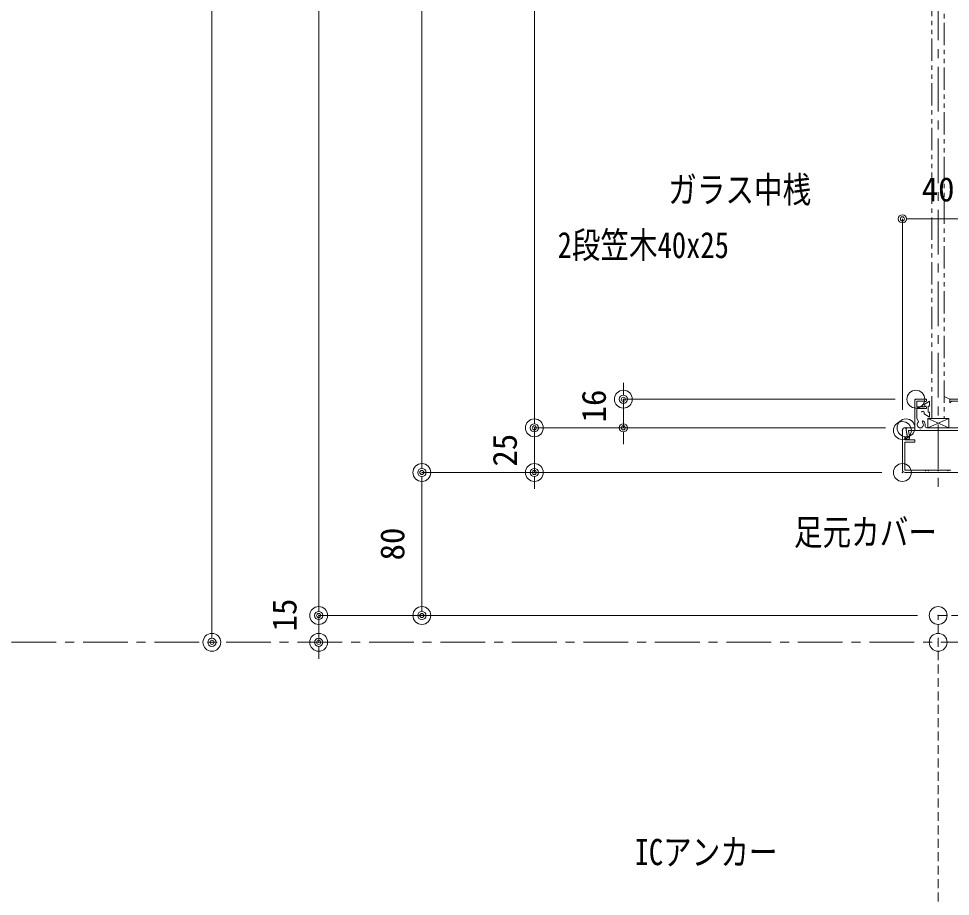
# Model space of a CAD drawing. Units: millimetres, scale not verified. Extents: x -3554 to 3554, y -1188 to 1188.
# Drawn here: x 1233 to 1755, y -631 to -140 of the extents above; entities that cross this region are included whole.
import ezdxf
from ezdxf.enums import TextEntityAlignment as Align

# ---------------------------------------------------------------- set-up
doc = ezdxf.new("R2010")
doc.units = ezdxf.units.MM
doc.header["$LTSCALE"] = 20
doc.header["$PDMODE"] = 32
doc.header["$PDSIZE"] = 10
for name, pattern in [('USER1', [2, 1.25, -0.25, 0.25, -0.25]), ('USER2', [1.25, 0.625, -0.125, 0.125, -0.125, 0.125, -0.125]), ('USER3', [0.375, 0.25, -0.125])]:
    doc.linetypes.add(name, pattern=pattern)
for name, color, linetype, lineweight in [('0-0_0', 7, 'Continuous', 18), ('0-1_DEFPOINTS', 7, 'Continuous', 18), ('0-3_アンカー', 4, 'Continuous', 18), ('0-5_6ﾊｯﾁﾝｸﾞ', 4, 'Continuous', 18), ('0-7_3中心線', 2, 'USER1', 18), ('0-8_41ｱﾙﾐ', 6, 'Continuous', 18), ('0-9_1手摺寸法', 7, 'Continuous', 18), ('0-A_42ｱﾙﾐ部品', 6, 'Continuous', 18), ('0-C_2a', 1, 'USER2', 18), ('0-F_KIJUN-A', 2, 'USER1', 18), ('1-1_2躯体隠れ', 6, 'USER3', 18), ('1-4_CYAN', 4, 'Continuous', 18)]:
    doc.layers.add(name, color=color, linetype=linetype, lineweight=lineweight)
doc.styles.add('ＭＳ ゴシック', font='')
doc.styles.get('ＭＳ ゴシック').set_extended_font_data('MS Gothic')

# ---------------------------------------------------------------- blocks, each defined once
blk = doc.blocks.new('_ORIGIN2')
at = {"layer": '0-0_0'}
blk.add_line((-0.5, 0), (-1, 0), dxfattribs=at)
for radius in [0.5, 0.25]:
    blk.add_circle((0, 0), radius, dxfattribs=at)
blk = doc.blocks.new('D116')
at = {"layer": '0-1_DEFPOINTS'}
for p in [(3472.94, 30.05), (3741.79, 30.05)]:
    blk.add_point(p, dxfattribs=at)
at = {"layer": '0-9_1手摺寸法'}
for p, q in [((3472.94, 910.45), (3472.94, 34.65)), ((3730.29, 30.05), (3472.94, 30.05))]:
    blk.add_line(p, q, dxfattribs=at)
at = {"layer": '0-9_1手摺寸法', "xscale": 4.6, "yscale": 4.6, "rotation": 270}
blk.add_blockref('_ORIGIN2', (3472.94, 30.05), dxfattribs=at)
blk = doc.blocks.new('D117')
at = {"layer": '0-1_DEFPOINTS'}
for p in [(3535.87, 55.05), (3743.83, 55.05)]:
    blk.add_point(p, dxfattribs=at)
at = {"layer": '0-9_1手摺寸法'}
for p, q in [((3535.87, 885.45), (3535.87, 59.65)), ((3732.33, 55.05), (3535.87, 55.05))]:
    blk.add_line(p, q, dxfattribs=at)
at = {"layer": '0-9_1手摺寸法', "xscale": 4.6, "yscale": 4.6, "rotation": 270}
blk.add_blockref('_ORIGIN2', (3535.87, 55.05), dxfattribs=at)
blk = doc.blocks.new('D118')
at = {"layer": '0-1_DEFPOINTS'}
for p in [(3355.46, -64.95), (3761.79, -64.95)]:
    blk.add_point(p, dxfattribs=at)
at = {"layer": '0-9_1手摺寸法'}
blk.add_line((3355.46, 1045.45), (3355.46, -60.35), dxfattribs=at)
at = {"layer": '0-9_1手摺寸法', "xscale": 4.6, "yscale": 4.6, "rotation": 270}
blk.add_blockref('_ORIGIN2', (3355.46, -64.95), dxfattribs=at)
blk = doc.blocks.new('D119')
at = {"layer": '0-1_DEFPOINTS'}
for p in [(3415.22, -49.95), (3761.79, -49.95)]:
    blk.add_point(p, dxfattribs=at)
at = {"layer": '0-9_1手摺寸法'}
for p, q in [((3415.22, 1045.45), (3415.22, -45.35)), ((3750.29, -49.95), (3415.22, -49.95))]:
    blk.add_line(p, q, dxfattribs=at)
at = {"layer": '0-9_1手摺寸法', "xscale": 4.6, "yscale": 4.6, "rotation": 270}
blk.add_blockref('_ORIGIN2', (3415.22, -49.95), dxfattribs=at)
blk = doc.blocks.new('D120')
at = {"layer": '0-1_DEFPOINTS'}
for p in [(3761.79, -49.95), (3415.22, -64.95), (3761.79, -64.95)]:
    blk.add_point(p, dxfattribs=at)
at = {"layer": '0-9_1手摺寸法'}
for p, q in [((3415.22, -45.35), (3415.22, -40.75)), ((3750.29, -49.95), (3415.22, -49.95)), ((3415.22, -49.95), (3415.22, -64.95)), ((3415.22, -69.55), (3415.22, -74.15))]:
    blk.add_line(p, q, dxfattribs=at)
at = {"layer": '0-9_1手摺寸法', "xscale": 4.6, "yscale": 4.6}
for p, rotation in [((3415.22, -49.95), 270), ((3415.22, -64.95), 90)]:
    blk.add_blockref('_ORIGIN2', p, dxfattribs=dict(at, rotation=rotation))
at = {"layer": '0-9_1手摺寸法', "style": 'ＭＳ ゴシック'}
blk.add_text('15', height=13.49, rotation=90, dxfattribs=at).set_placement((3406.84, -58.85), align=Align.BOTTOM_LEFT)
blk = doc.blocks.new('D121')
at = {"layer": '0-1_DEFPOINTS'}
for p in [(3741.79, 30.05), (3472.94, -49.95), (3761.79, -49.95)]:
    blk.add_point(p, dxfattribs=at)
at = {"layer": '0-9_1手摺寸法'}
for p, q in [((3730.29, 30.05), (3472.94, 30.05)), ((3472.94, 25.45), (3472.94, -45.35)), ((3750.29, -49.95), (3472.94, -49.95))]:
    blk.add_line(p, q, dxfattribs=at)
at = {"layer": '0-9_1手摺寸法', "xscale": 4.6, "yscale": 4.6}
for p, rotation in [((3472.94, 30.05), 90), ((3472.94, -49.95), 270)]:
    blk.add_blockref('_ORIGIN2', p, dxfattribs=dict(at, rotation=rotation))
at = {"layer": '0-9_1手摺寸法', "style": 'ＭＳ ゴシック'}
blk.add_text('80', height=13.49, rotation=90, dxfattribs=at).set_placement((3467.19, -19.15), align=Align.BOTTOM_LEFT)
blk = doc.blocks.new('D123')
at = {"layer": '0-1_DEFPOINTS'}
for p in [(3743.83, 55.05), (3535.87, 30.05), (3741.79, 30.05)]:
    blk.add_point(p, dxfattribs=at)
at = {"layer": '0-9_1手摺寸法'}
for p, q in [((3535.87, 59.65), (3535.87, 64.25)), ((3732.33, 55.05), (3535.87, 55.05)), ((3535.87, 55.05), (3535.87, 30.05)), ((3730.29, 30.05), (3535.87, 30.05)), ((3535.87, 25.45), (3535.87, 20.85))]:
    blk.add_line(p, q, dxfattribs=at)
at = {"layer": '0-9_1手摺寸法', "xscale": 4.6, "yscale": 4.6}
for p, rotation in [((3535.87, 55.05), 270), ((3535.87, 30.05), 90)]:
    blk.add_blockref('_ORIGIN2', p, dxfattribs=dict(at, rotation=rotation))
at = {"layer": '0-9_1手摺寸法', "style": 'ＭＳ ゴシック'}
blk.add_text('25', height=13.49, rotation=90, dxfattribs=at).set_placement((3530.12, 33.35), align=Align.BOTTOM_LEFT)
blk = doc.blocks.new('D133')
at = {"layer": '0-1_DEFPOINTS'}
for p in [(3585.67, 71.05), (3749.29, 71.05), (3743.83, 55.05)]:
    blk.add_point(p, dxfattribs=at)
at = {"layer": '0-9_1手摺寸法'}
for p, q in [((3585.67, 75.65), (3585.67, 80.25)), ((3737.79, 71.05), (3585.67, 71.05)), ((3585.67, 55.05), (3585.67, 71.05)), ((3732.33, 55.05), (3585.67, 55.05)), ((3585.67, 50.45), (3585.67, 45.85))]:
    blk.add_line(p, q, dxfattribs=at)
at = {"layer": '0-9_1手摺寸法', "xscale": 4.6, "yscale": 4.6}
for p, rotation in [((3585.67, 71.05), 270), ((3585.67, 55.05), 90)]:
    blk.add_blockref('_ORIGIN2', p, dxfattribs=dict(at, rotation=rotation))
at = {"layer": '0-9_1手摺寸法', "style": 'ＭＳ ゴシック'}
blk.add_text('16', height=13.49, rotation=90, dxfattribs=at).set_placement((3579.92, 58.08), align=Align.BOTTOM_LEFT)
blk = doc.blocks.new('D140')
at = {"layer": '0-1_DEFPOINTS'}
for p in [(3781.79, 171.97), (3741.79, 53.55), (3781.79, 53.55)]:
    blk.add_point(p, dxfattribs=at)
at = {"layer": '0-9_1手摺寸法'}
for p, q in [((3741.79, 65.05), (3741.79, 171.97)), ((3746.39, 171.97), (3777.19, 171.97)), ((3781.79, 65.05), (3781.79, 171.97))]:
    blk.add_line(p, q, dxfattribs=at)
at = {"layer": '0-9_1手摺寸法', "xscale": 4.6, "yscale": 4.6, "rotation": 180}
blk.add_blockref('_ORIGIN2', (3741.79, 171.97), dxfattribs=at)
at = {"layer": '0-9_1手摺寸法', "xscale": 4.6, "yscale": 4.6}
blk.add_blockref('_ORIGIN2', (3781.79, 171.97), dxfattribs=at)
at = {"layer": '0-9_1手摺寸法', "style": 'ＭＳ ゴシック'}
blk.add_text('40', height=13.49, dxfattribs=at).set_placement((3752.59, 177.72), align=Align.BOTTOM_LEFT)
blk = doc.blocks.new('A$C5B631ADA')
at = {"layer": '0-8_41ｱﾙﾐ'}
for p, q in [((1.25, 21), (0.2, 21)), ((0.3, 16.24), (1.25, 21)), ((1.77, 17.5), (2.48, 21.05)), ((35.13, 17.5), (34.42, 21.05)), ((36.6, 16.24), (35.65, 21)), ((35.65, 21), (36.7, 21)), ((5.45, 16), (0.49, 16)), ((18.45, 17.5), (1.77, 17.5)), ((5.45, 16), (5.45, 0.5)), ((6.45, 16), (6.45, 1)), ((6.45, 16), (24.78, 16)), ((18.45, 17.5), (28.15, 17.5)), ((18.45, 17.5), (28.15, 17.5)), ((28.28, 17.29), (28.15, 17.5)), ((31.45, 16), (31.45, 0.5)), ((31.45, 16), (36.41, 16)), ((29.52, 12.4), (30.45, 10.79)), ((30.45, 10.79), (30.45, 5.2)), ((11.95, 0), (5.95, 0)), ((10.95, 1), (6.45, 1)), ((11.95, 2), (10.95, 1)), ((11.95, 2), (11.95, 0)), ((30.45, 5.2), (24.95, 5.2)), ((24.95, 5.2), (24.95, 4.35)), ((24.95, 0.85), (24.95, 0)), ((30.95, 0), (24.95, 0)), ((30.45, 4.2), (25.93, 4.2)), ((30.45, 1), (25.93, 1)), ((30.45, 4.2), (30.45, 1))]:
    blk.add_line(p, q, dxfattribs=at)
blk.add_lwpolyline([(28.62, 17.29), (28.75, 17.5), (35.13, 17.5)], dxfattribs=at)
for centre in [(0.2, 21.2), (36.7, 21.2), (0.49, 16.2), (36.41, 16.2)]:
    blk.add_circle(centre, 0.2, dxfattribs=at)
for centre, radius, start, end in [((1.25, 21.25), 1.25, 350.9485, 183.8151), ((35.65, 21.25), 1.25, 356.1849, 189.0515), ((24.78, 15), 1, 348.463, 90), ((28.45, 14.25), 1.75, 312.7587, 227.1604), ((28.45, 17.4), 0.2, 212.3335, 327.6665), ((28.45, 14.25), 2.75, 168.463, 227.1604), ((26.92, 12.6), 0.5, 227.1604, 47.1604), ((29.98, 12.6), 0.5, 132.7587, 203.6206), ((5.95, 0.5), 0.5, 180, 270), ((25.45, 4.35), 0.5, 180, 342.5424), ((25.45, 0.85), 0.5, 17.4576, 180), ((30.95, 0.5), 0.5, 270, 0)]:
    blk.add_arc(centre, radius, start, end, dxfattribs=at)
blk = doc.blocks.new('A$C11FF1953')
at = {"layer": '0-3_アンカー'}
for p, q in [((4.57, 3.26), (3.8, 3.26)), ((3.8, 3.26), (3.8, -0.06)), ((4.57, -0.06), (3.8, -0.06))]:
    blk.add_line(p, q, dxfattribs=at)
at = {"layer": '0-5_6ﾊｯﾁﾝｸﾞ'}
for p, q in [((1.57, 4.2), (4.57, 6.1)), ((4.57, 6.1), (4.57, 3.26)), ((0.59, 3.2), (0, 3.2)), ((0.59, 0), (0, 0)), ((1.57, 4.2), (1.57, 3.35)), ((4.57, -0.06), (4.57, -2.9))]:
    blk.add_line(p, q, dxfattribs=at)
blk.add_lwpolyline([(1.57, -0.15), (1.57, -1), (4.57, -2.9)], dxfattribs=at)
for centre, start, end in [((1.07, 3.35), 197.4576, 0), ((1.07, -0.15), 0, 162.5424)]:
    blk.add_arc(centre, 0.5, start, end, dxfattribs=at)

msp = doc.modelspace()

# ---------------------------------------------------------------- linework, layer by layer
at = {"layer": '0-7_3中心線'}
msp.add_line((1747.91, 553.04), (1747.91, -406.89), dxfattribs=at)
at = {"layer": '0-8_41ｱﾙﾐ'}
msp.add_line((1729.21, -392.59), (1729.21, -376.89), dxfattribs=at)
at = {"layer": '0-9_1手摺寸法', "color": 3}
for p, q in [((1753.95, -363.61), (1742.06, -368.89)), ((1742.06, -363.61), (1753.95, -368.89))]:
    msp.add_line(p, q, dxfattribs=at)
msp.add_lwpolyline([(1742.06, -368.89), (1753.95, -368.89), (1753.95, -363.61), (1742.06, -363.61)], close=True, dxfattribs=at)
at = {"layer": '0-A_42ｱﾙﾐ部品'}
for p, q in [((1730.64, -373.53), (1729.74, -369.06)), ((1727.91, -392.39), (1727.91, -370.39)), ((1729.21, -373.89), (1730.34, -373.89)), ((1729.21, -375.69), (1729.21, -373.89)), ((1729.21, -375.69), (1734.91, -375.69)), ((1729.21, -376.89), (1734.91, -376.89)), ((1734.91, -376.89), (1734.91, -375.69)), ((1747.91, -393.89), (1729.41, -393.89)), ((1741.08, -392.8), (1741.21, -392.59)), ((1742.11, -392.59), (1741.21, -392.59)), ((1742.24, -392.8), (1742.11, -392.59)), ((1742.58, -392.8), (1742.71, -392.59)), ((1747.61, -392.59), (1742.71, -392.59)), ((1747.74, -392.8), (1747.61, -392.59)), ((1747.91, -393.89), (1766.41, -393.89)), ((1748.08, -392.8), (1748.21, -392.59)), ((1748.21, -392.59), (1753.11, -392.59)), ((1753.24, -392.8), (1753.11, -392.59)), ((1753.58, -392.8), (1753.71, -392.59)), ((1753.71, -392.59), (1754.61, -392.59)), ((1754.74, -392.8), (1754.61, -392.59))]:
    msp.add_line(p, q, dxfattribs=at)
msp.add_lwpolyline([(1740.74, -392.8), (1740.61, -392.59), (1729.21, -392.59)], dxfattribs=at)
for centre, radius, start, end in [((1729.41, -370.39), 1.5, 83.9286, 180), ((1729.54, -369.1), 0.2, 11.3099, 83.9286), ((1730.34, -373.59), 0.3, 270, 11.3099), ((1729.41, -392.39), 1.5, 180, 270), ((1740.91, -392.69), 0.2, 212.3335, 327.6665), ((1742.41, -392.69), 0.2, 212.3335, 327.6665), ((1747.91, -392.69), 0.2, 212.3335, 270), ((1747.91, -392.69), 0.2, 270, 327.6665), ((1753.41, -392.69), 0.2, 212.3335, 327.6665)]:
    msp.add_arc(centre, radius, start, end, dxfattribs=at)
at = {"layer": '0-C_2a'}
for p, q in [((1744.41, -363.61), (1744.41, 457.67)), ((1751.21, 457.67), (1751.21, -363.61)), ((1751.21, -363.61), (1744.41, -363.61))]:
    msp.add_line(p, q, dxfattribs=at)
at = {"layer": '0-F_KIJUN-A'}
msp.add_line((509.48, -488.89), (2136.33, -488.89), dxfattribs=at)
at = {"layer": '1-1_2躯体隠れ'}
for p, q in [((1747.91, -828.89), (1747.91, -473.89)), ((1747.91, -473.89), (1802.91, -473.89))]:
    msp.add_line(p, q, dxfattribs=at)
at = {"layer": '1-4_CYAN'}
msp.add_line((1754.41, -352.89), (1751.21, -351.32), dxfattribs=at)

# ---------------------------------------------------------------- block references
at = {"layer": '0-3_アンカー'}
msp.add_blockref('A$C11FF1953', (1738.46, -359.99), dxfattribs=at)
at = {"layer": '0-9_1手摺寸法'}
for name in ['D118', 'D119', 'D116', 'D117', 'D140', 'D133', 'D123', 'D121', 'D120']:
    msp.add_blockref(name, (-2013.88, -423.94), dxfattribs=at)
at = {"layer": '0-A_42ｱﾙﾐ部品', "rotation": 180}
msp.add_blockref('A$C5B631ADA', (1766.36, -352.89), dxfattribs=at)

# ---------------------------------------------------------------- texts
at = {"layer": '0-0_0', "style": 'ＭＳ ゴシック', "width": 0.8}
for s, p in [('ガラス中桟', (1596.89, -247.34)), ('2段笠木40x25', (1534.99, -278.32)), ('足元カバー', (1667.22, -439.01)), ('ICアンカー ', (1578.08, -617.99))]:
    msp.add_text(s, height=14.66, dxfattribs=at).set_placement(p, align=Align.BOTTOM_LEFT)

doc.saveas('drawing.dxf')
